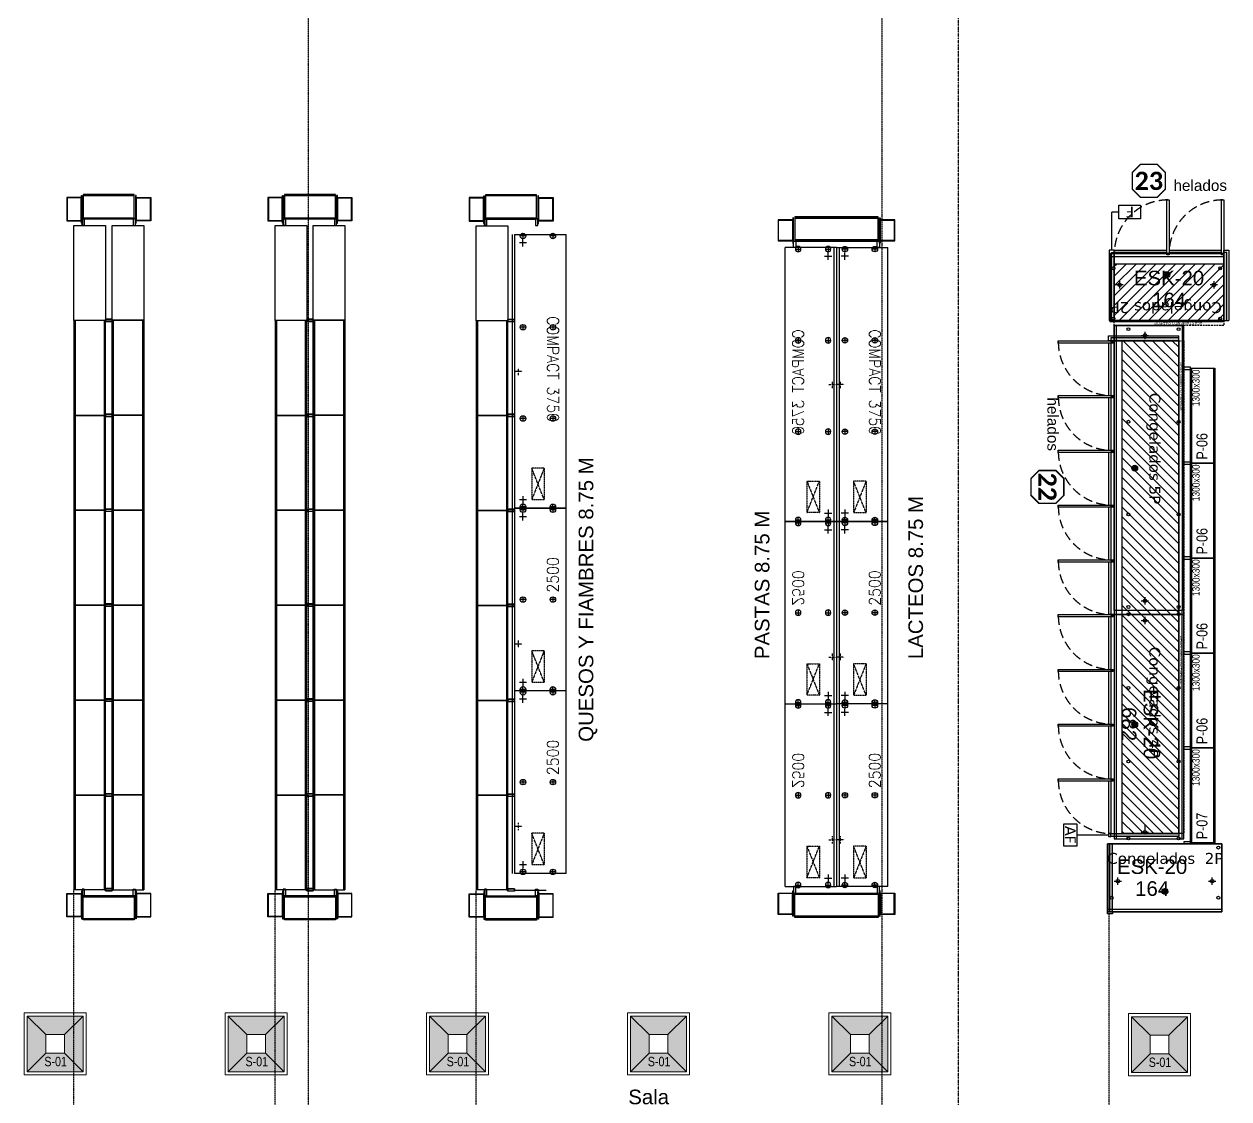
# Model space of a CAD drawing. Header units: millimetres. Extents: x 2698011 to 2856548, y 1019778 to 1210064.
# Drawn here: x 2782370 to 2798876, y 1140360 to 1155081 of the extents above; entities that cross this region are included whole.
import ezdxf
from ezdxf.enums import TextEntityAlignment as Align

# ---------------------------------------------------------------- set-up
doc = ezdxf.new("R2010")
doc.units = ezdxf.units.MM
for name, pattern in [('091008-SSeis-Layout$0$HIDDEN', [0.375, 0.25, -0.125]), ('CONTINUA', [0]), ('DASHDOT2', [0.5, 0.25, -0.125, 0, -0.125]), ('DASHED', [19.05, 12.7, -6.35]), ('HIDDEN', [0.375, 0.25, -0.125]), ('TRATTEGGIATA', [0.75, 0.5, -0.25]), ('TRATTEGGIATA2', [0.375, 0.25, -0.125])]:
    doc.linetypes.add(name, pattern=pattern)
doc.layers.get('Defpoints').update_dxf_attribs({"color": 9})
for name, color, linetype in [('.corte', 9, 'Continuous'), ('0-GONDOLAS', 9, 'Continuous'), ('Bloques borde', 9, 'Continuous'), ('DESAGUES', 9, 'CONTINUA'), ('EXTERIOR', 9, 'Continuous'), ('gondolas', 9, 'Continuous'), ('M2 Sala de Ventas', 9, 'Continuous'), ('PROYECCIONES', 9, 'DASHED'), ('Textos', 9, 'Continuous'), ('wbc_balcao', 9, 'Continuous'), ('wbc_balcao_hachura', 9, 'Continuous'), ('wbc_cabeceira_balcao', 9, 'Continuous'), ('wbc_inf', 9, 'Continuous'), ('wbc_inf_balcao', 9, 'Continuous'), ('wbc_info_corte_gabinete', 9, 'Continuous'), ('Y- TEXTOS', 9, 'Continuous'), ('y-ALIMENTACIÓN', 9, 'Continuous'), ('yuditec equipamiento_1', 9, 'CONTINUA'), ('ZZZZZZZZCOSTAN-CAM-NOMENCLATURAS', 9, 'Continuous'), ('ZZZZZZZZDESAGUE MAQUINA', 9, 'Continuous'), ('ZZZZZZZZDESAGUE PISO', 9, 'TRATTEGGIATA'), ('ZZZZZZZZGABINETE', 9, 'Continuous'), ('ZZZZZZZZPATAS', 9, 'Continuous'), ('ZZZZZZZZQUADRO_ELETTRICO', 9, 'Continuous'), ('ZZZZZZZZTESTI20', 9, 'Continuous')]:
    doc.layers.add(name, color=color, linetype=linetype)
doc.layers.add('_ 05 (0.10)', color=9, linetype='Continuous', lineweight=0)
doc.layers.add('_ textos', color=9, linetype='Continuous', lineweight=5)
doc.styles.add('arial', font='arial.ttf')
doc.styles.add('ARIAL NARROW', font='ARIALN.TTF')
doc.styles.add('Eletrofrio_25', font='calibri.ttf', dxfattribs={"height": 15})
doc.styles.add('Eletrofrio_4', font='arial.ttf', dxfattribs={"height": 4})
doc.styles.add('inf_prat', font='calibrib.ttf', dxfattribs={"height": 28})
doc.styles.get("Standard").update_dxf_attribs({"font": 'arial.ttf'})
doc.styles.add('TESTI15', font='romans.shx', dxfattribs={"width": 0.9, "height": 1.5})

# ---------------------------------------------------------------- blocks, each defined once
blk = doc.blocks.new('exhibidor 4 frentes 850')
h = blk.add_hatch(color=256)
h.paths.add_polyline_path([(0.958, 0.807), (0.702, 0.553), (0.702, 0.298), (0.958, 0.043)])
h.paths.add_polyline_path([(0.958, 0.807), (0.192, 0.807), (0.447, 0.553), (0.702, 0.553)])
h.paths.add_polyline_path([(0.192, 0.807), (0.192, 0.043), (0.447, 0.298), (0.447, 0.553)])
h.paths.add_polyline_path([(0.702, 0.298), (0.447, 0.298), (0.192, 0.043), (0.958, 0.043)])
at = {"layer": '_ 05 (0.10)'}
for p, q in [((0.447, 0.553), (0.192, 0.807)), ((0.702, 0.553), (0.958, 0.807)), ((0.447, 0.298), (0.192, 0.043)), ((0.702, 0.298), (0.958, 0.043))]:
    blk.add_line(p, q, dxfattribs=at)
for points in [[(0.15, 0), (1, 0), (1, 0.85), (0.15, 0.85)], [(0.192, 0.043), (0.958, 0.043), (0.958, 0.807), (0.192, 0.807)], [(0.447, 0.298), (0.702, 0.298), (0.702, 0.553), (0.447, 0.553)]]:
    blk.add_lwpolyline(points, close=True, dxfattribs=at)
at = {"layer": '_ textos', "style": 'ARIAL NARROW'}
blk.add_attdef('S-01', text='', height=0.128, dxfattribs=at).set_placement((0.582, 0.184), align=Align.MIDDLE_CENTER)
blk = doc.blocks.new('wbc_inf_expositor')
at = {"layer": 'wbc_inf', "color": 7, "transparency": 33554687, "const_width": 2}
blk.add_lwpolyline([(-11.5, -42.5), (11.5, -42.5), (22.5, -31.5), (22.5, -8.5), (11.5, 2.5), (-11.5, 2.5), (-22.5, -8.5), (-22.5, -31.5), (-11.5, -42.5)], dxfattribs=at)
at = {"layer": 'wbc_inf', "transparency": 33554687, "style": 'inf_prat'}
blk.add_attdef('NPRAT', text='', height=25, dxfattribs=at).set_placement((0, -20), align=Align.MIDDLE_CENTER)
blk = doc.blocks.new('K20_096x375')
at = {"layer": 'wbc_balcao_hachura', "transparency": 33554687}
h = blk.add_hatch(dxfattribs=at)
h.set_pattern_fill('ANSI31', color=256, scale=3, style=0, pattern_type=2)
h.paths.add_polyline_path([(0, 18.5), (0, 96), (375, 96), (375, 18.5)])
at = {"layer": 'Defpoints', "linetype": 'HIDDEN', "ltscale": 10, "transparency": 33554687}
for p, q in [((0, 96), (0, 103)), ((0, 103), (375, 103)), ((375, 103), (375, 96))]:
    blk.add_line(p, q, dxfattribs=at)
at = {"layer": 'wbc_balcao', "transparency": 33554687}
for p, q in [((3, 3), (75, 3)), ((78, 3), (150, 3)), ((153, 3), (225, 3)), ((228, 3), (300, 3)), ((303, 3), (375, 3))]:
    blk.add_line(p, q, dxfattribs=at)
for points in [[(303, 0), (375, 0), (375, 96), (0, 96), (0, 0)], [(3, 0), (3, 0), (75, 0)], [(78, 0), (150, 0)], [(153, 0), (225, 0)], [(228, 0), (300, 0)]]:
    blk.add_lwpolyline(points, dxfattribs=at)
for points in [[(0, 6), (3, 6), (3, -69), (0, -69)], [(75, 6), (78, 6), (78, -69), (75, -69)], [(150, 6), (153, 6), (153, -69), (150, -69)], [(225, 6), (228, 6), (228, -69), (225, -69)], [(300, 6), (303, 6), (303, -69), (300, -69)]]:
    blk.add_lwpolyline(points, close=True, dxfattribs=at)
for centre in [(1.5, 4.5), (76.5, 4.5), (151.5, 4.5), (226.5, 4.5), (301.5, 4.5)]:
    blk.add_circle(centre, 1, dxfattribs=at)
at = {"layer": 'wbc_balcao', "linetype": 'HIDDEN', "ltscale": 50, "transparency": 33554687}
for centre in [(1.5, 4.5), (76.5, 4.5), (151.5, 4.5), (226.5, 4.5), (301.5, 4.5)]:
    blk.add_arc(centre, 73.5, 270, 0, dxfattribs=at)
at = {"layer": 'wbc_balcao_hachura', "transparency": 33554687}
blk.add_lwpolyline([(0, 18.5), (0, 96), (375, 96), (375, 18.5)], close=True, dxfattribs=at)
at = {"layer": 'Defpoints', "transparency": 33554687, "insert": (62.5, 101.6), "char_height": 4, "width": 126.339, "attachment_point": 2, "style": 'Eletrofrio_4'}
blk.add_mtext('AFASTAMENTO PAREDE^J^J', dxfattribs=at)
blk = doc.blocks.new('K20_096x300')
at = {"layer": 'wbc_balcao_hachura', "transparency": 33554687}
h = blk.add_hatch(dxfattribs=at)
h.set_pattern_fill('ANSI31', color=256, scale=3, style=0, pattern_type=2)
h.paths.add_polyline_path([(0, 18.5), (0, 96), (300, 96), (300, 18.5)])
at = {"layer": 'Defpoints', "linetype": 'HIDDEN', "ltscale": 10, "transparency": 33554687}
for p, q in [((0, 96), (0, 103)), ((0, 103), (300, 103)), ((300, 103), (300, 96))]:
    blk.add_line(p, q, dxfattribs=at)
at = {"layer": 'wbc_balcao', "transparency": 33554687}
for p, q in [((3, 3), (75, 3)), ((78, 3), (150, 3)), ((153, 3), (225, 3)), ((228, 3), (300, 3))]:
    blk.add_line(p, q, dxfattribs=at)
for points in [[(228, 0), (300, 0), (300, 96), (0, 96), (0, 0)], [(3, 0), (3, 0), (75, 0)], [(78, 0), (150, 0)], [(153, 0), (225, 0)]]:
    blk.add_lwpolyline(points, dxfattribs=at)
for points in [[(0, 6), (3, 6), (3, -69), (0, -69)], [(75, 6), (78, 6), (78, -69), (75, -69)], [(150, 6), (153, 6), (153, -69), (150, -69)], [(225, 6), (228, 6), (228, -69), (225, -69)]]:
    blk.add_lwpolyline(points, close=True, dxfattribs=at)
for centre in [(1.5, 4.5), (76.5, 4.5), (151.5, 4.5), (226.5, 4.5)]:
    blk.add_circle(centre, 1, dxfattribs=at)
at = {"layer": 'wbc_balcao', "linetype": 'HIDDEN', "ltscale": 50, "transparency": 33554687}
for centre in [(1.5, 4.5), (76.5, 4.5), (151.5, 4.5), (226.5, 4.5)]:
    blk.add_arc(centre, 73.5, 270, 0, dxfattribs=at)
at = {"layer": 'wbc_balcao_hachura', "transparency": 33554687}
blk.add_lwpolyline([(0, 18.5), (0, 96), (300, 96), (300, 18.5)], close=True, dxfattribs=at)
at = {"layer": 'Defpoints', "transparency": 33554687, "insert": (62.5, 101.6), "char_height": 4, "width": 126.339, "attachment_point": 2, "style": 'Eletrofrio_4'}
blk.add_mtext('AFASTAMENTO PAREDE^J^J', dxfattribs=at)
blk = doc.blocks.new('K20_096x150')
at = {"layer": 'wbc_balcao_hachura', "transparency": 33554687}
h = blk.add_hatch(dxfattribs=at)
h.set_pattern_fill('ANSI31', color=256, scale=3, style=0, pattern_type=2)
h.paths.add_polyline_path([(0, 18.5), (0, 96), (150, 96), (150, 18.5)])
at = {"layer": 'Defpoints', "linetype": 'HIDDEN', "ltscale": 10, "transparency": 33554687}
for p, q in [((0, 96), (0, 103)), ((0, 103), (150, 103)), ((150, 103), (150, 96))]:
    blk.add_line(p, q, dxfattribs=at)
at = {"layer": 'wbc_balcao', "transparency": 33554687}
for p, q in [((3, 3), (75, 3)), ((78, 3), (150, 3))]:
    blk.add_line(p, q, dxfattribs=at)
for points in [[(0, 0), (0, 0), (0, 96), (150, 96), (150, 0), (78, 0)], [(75, 0), (3, 0)]]:
    blk.add_lwpolyline(points, dxfattribs=at)
for points in [[(0, 6), (3, 6), (3, -69), (0, -69)], [(75, 6), (78, 6), (78, -69), (75, -69)]]:
    blk.add_lwpolyline(points, close=True, dxfattribs=at)
for centre in [(1.5, 4.5), (76.5, 4.5)]:
    blk.add_circle(centre, 1, dxfattribs=at)
at = {"layer": 'wbc_balcao', "linetype": 'HIDDEN', "ltscale": 50, "transparency": 33554687}
for centre in [(1.5, 4.5), (76.5, 4.5)]:
    blk.add_arc(centre, 73.5, 270, 0, dxfattribs=at)
at = {"layer": 'wbc_balcao_hachura', "transparency": 33554687}
blk.add_lwpolyline([(0, 18.5), (0, 96), (150, 96), (150, 18.5)], close=True, dxfattribs=at)
at = {"layer": 'Defpoints', "transparency": 33554687, "insert": (62.5, 101.6), "char_height": 4, "width": 126.339, "attachment_point": 2, "style": 'Eletrofrio_4'}
blk.add_mtext('AFASTAMENTO PAREDE^J^J', dxfattribs=at)
blk = doc.blocks.new('C_096x007FE')
at = {"layer": 'wbc_balcao_hachura'}
blk.add_hatch(color=8, dxfattribs=at).paths.add_polyline_path([(7, 3), (7, 96), (3, 96), (3, 3)])
at = {"layer": 'wbc_balcao_hachura', "color": 7}
blk.add_lwpolyline([(7, 3), (7, 96), (3, 96), (3, 3)], close=True, dxfattribs=at)
at = {"layer": 'wbc_cabeceira_balcao'}
for p, q in [((4, 96), (0, 96)), ((0, 0), (0, 96)), ((4, 0), (0, 0)), ((7, 0), (4, 0)), ((7, 3), (7, 0))]:
    blk.add_line(p, q, dxfattribs=at)
blk.add_lwpolyline([(7, 3), (7, 96), (3, 96), (3, 3)], close=True, dxfattribs=at)
blk = doc.blocks.new('C_096x007FD')
at = {"layer": 'wbc_balcao_hachura', "transparency": 33554687}
blk.add_hatch(color=256, dxfattribs=at).paths.add_polyline_path([(0, 3), (0, 96), (4, 96), (4, 3)])
blk.add_lwpolyline([(0, 3), (0, 96), (4, 96), (4, 3)], close=True, dxfattribs=at)
at = {"layer": 'wbc_cabeceira_balcao', "transparency": 33554687}
for p, q in [((3, 96), (7, 96)), ((7, 0), (7, 96)), ((0, 3), (0, 0)), ((0, 0), (3, 0)), ((3, 0), (7, 0)), ((3.5, 0), (3.5, -52.4)), ((-6, -52.4), (3.5, -52.4))]:
    blk.add_line(p, q, dxfattribs=at)
for points in [[(0, 3), (0, 96), (4, 96), (4, 3)], [(-36.1, -43), (-6, -43), (-6, -61.9), (-36.1, -61.9)]]:
    blk.add_lwpolyline(points, close=True, dxfattribs=at)
at = {"layer": 'wbc_cabeceira_balcao', "transparency": 33554687, "insert": (-21.3, -52.5), "char_height": 15, "width": 28.328, "attachment_point": 5, "style": 'Eletrofrio_25'}
blk.add_mtext('F', dxfattribs=at)
blk = doc.blocks.new('C_096x004AF')
at = {"layer": 'wbc_balcao_hachura', "transparency": 33554687}
blk.add_hatch(color=256, dxfattribs=at).paths.add_polyline_path([(0, 3), (0, 96), (4, 96), (4, 3)])
blk.add_lwpolyline([(0, 3), (0, 96), (4, 96), (4, 3)], close=True, dxfattribs=at)
at = {"layer": 'wbc_cabeceira_balcao', "transparency": 33554687}
for p, q in [((0, 3), (0, 0)), ((0, 0), (4, 0)), ((2, 0), (2, -43)), ((4, 0), (4, 3))]:
    blk.add_line(p, q, dxfattribs=at)
for points in [[(0, 3), (0, 96), (4, 96), (4, 3)], [(17, -43), (-13, -43), (-13, -61.9), (17, -61.9)]]:
    blk.add_lwpolyline(points, close=True, dxfattribs=at)
at = {"layer": 'wbc_cabeceira_balcao', "transparency": 33554687, "insert": (1.7, -52.5), "char_height": 15, "width": 28.328, "attachment_point": 5, "style": 'Eletrofrio_25'}
blk.add_mtext('AF', dxfattribs=at)
blk = doc.blocks.new('MM1300x300-90')
at = {"layer": 'Bloques borde'}
for p, q in [((1315, 423), (15, 423)), ((15, 423), (15, 105)), ((1315, 405), (15, 405)), ((1315, 105), (1315, 423)), ((15, 105), (1315, 105))]:
    blk.add_line(p, q, dxfattribs=at)
for points in [[(0, 0), (0, 90), (30, 90), (30, 0)], [(15, 105), (15, 90), (1315, 90), (1315, 105)], [(1300, 0), (1300, 90), (1330, 90), (1330, 0)]]:
    blk.add_lwpolyline(points, close=True, dxfattribs=at)
blk = doc.blocks.new('ZZLI_TL1_C_250')
at = {"layer": 'ZZZZZZZZDESAGUE MAQUINA'}
for p, q in [((165, -590), (65, -590)), ((115, -540), (115, -640)), ((2335, -590), (2435, -590)), ((2385, -540), (2385, -640))]:
    blk.add_line(p, q, dxfattribs=at)
at = {"layer": 'ZZZZZZZZDESAGUE PISO'}
for p, q in [((1910, -650), (1810, -650)), ((1860, -600), (1860, -700))]:
    blk.add_line(p, q, dxfattribs=at)
at = {"layer": 'ZZZZZZZZGABINETE'}
for p, q in [((2500, 0), (0, 0)), ((0, 0), (0, -705)), ((2500, 0), (2500, -705)), ((0, -705), (2500, -705))]:
    blk.add_line(p, q, dxfattribs=at)
at = {"layer": 'ZZZZZZZZGABINETE', "linetype": 'ByBlock'}
blk.add_line((0, -740), (2500, -740), dxfattribs=at)
at = {"layer": 'ZZZZZZZZPATAS'}
for p, q in [((20, -142), (20, -218)), ((1250, -142), (1250, -218)), ((2480, -142), (2480, -218)), ((-18, -180), (58, -180)), ((1212, -180), (1288, -180)), ((2518, -180), (2442, -180)), ((-18, -590), (58, -590)), ((20, -552), (20, -628)), ((1212, -590), (1288, -590)), ((1250, -552), (1250, -628)), ((2518, -590), (2442, -590)), ((2480, -552), (2480, -628))]:
    blk.add_line(p, q, dxfattribs=at)
for centre in [(20, -180), (1250, -180), (2480, -180), (20, -590), (1250, -590), (2480, -590)]:
    blk.add_circle(centre, 37.6, dxfattribs=at)
at = {"layer": 'ZZZZZZZZQUADRO_ELETTRICO', "linetype": 'TRATTEGGIATA2'}
for p, q in [((1950, -300), (2380, -300)), ((1950, -300), (2380, -470)), ((2380, -300), (1950, -470)), ((1950, -300), (1950, -470)), ((2380, -470), (2380, -300)), ((1950, -470), (2380, -470))]:
    blk.add_line(p, q, dxfattribs=at)
at = {"layer": 'ZZZZZZZZTESTI20', "style": 'TESTI15', "width": 0.9}
blk.add_text('2500', height=157.1, rotation=180, dxfattribs=at).set_placement((912, -181), align=Align.MIDDLE)
blk = doc.blocks.new('ZZLI_TL1_C_375')
at = {"layer": 'ZZZZZZZZDESAGUE MAQUINA'}
for p, q in [((165, -590), (65, -590)), ((115, -540), (115, -640)), ((3585, -590), (3685, -590)), ((3635, -540), (3635, -640))]:
    blk.add_line(p, q, dxfattribs=at)
at = {"layer": 'ZZZZZZZZDESAGUE PISO'}
for p, q in [((1925, -650), (1825, -650)), ((1875, -600), (1875, -700))]:
    blk.add_line(p, q, dxfattribs=at)
at = {"layer": 'ZZZZZZZZGABINETE'}
for p, q in [((3750, 0), (0, 0)), ((0, -705), (0, 0)), ((3750, -705), (3750, 0)), ((0, -705), (3750, -705))]:
    blk.add_line(p, q, dxfattribs=at)
at = {"layer": 'ZZZZZZZZGABINETE', "linetype": 'ByBlock'}
blk.add_line((0, -740), (3750, -740), dxfattribs=at)
at = {"layer": 'ZZZZZZZZPATAS'}
for p, q in [((20, -142), (20, -218)), ((1270, -142), (1270, -218)), ((2520, -142), (2520, -218)), ((3730, -142), (3730, -218)), ((-18, -180), (58, -180)), ((1232, -180), (1308, -180)), ((2482, -180), (2558, -180)), ((3768, -180), (3692, -180)), ((-18, -590), (58, -590)), ((20, -552), (20, -628)), ((1232, -590), (1308, -590)), ((1270, -552), (1270, -628)), ((2482, -590), (2558, -590)), ((2520, -552), (2520, -628)), ((3768, -590), (3692, -590)), ((3730, -552), (3730, -628))]:
    blk.add_line(p, q, dxfattribs=at)
for centre in [(20, -180), (1270, -180), (2520, -180), (3730, -180), (20, -590), (1270, -590), (2520, -590), (3730, -590)]:
    blk.add_circle(centre, 37.6, dxfattribs=at)
at = {"layer": 'ZZZZZZZZQUADRO_ELETTRICO', "linetype": 'TRATTEGGIATA2'}
for p, q in [((3200, -300), (3630, -300)), ((3200, -300), (3630, -470)), ((3630, -300), (3200, -470)), ((3200, -300), (3200, -470)), ((3630, -470), (3630, -300)), ((3200, -470), (3630, -470))]:
    blk.add_line(p, q, dxfattribs=at)
at = {"layer": 'ZZZZZZZZTESTI20', "style": 'TESTI15', "width": 0.9}
blk.add_text('COMPACT 3750', height=157.1, dxfattribs=at).set_placement((1843, -179), align=Align.MIDDLE)
blk = doc.blocks.new('A$C1E025E16')
for p, q in [((1.051, 0.407), (1.041, 0.407)), ((1.041, 0.407), (1.041, 0.028)), ((1.051, 0.028), (1.051, 0.407)), ((1.051, 0.382), (1.251, 0.382)), ((1.051, 0.062), (1.051, 0.382)), ((1.056, 0.377), (1.246, 0.377)), ((1.056, 0.067), (1.056, 0.377)), ((1.246, 0.067), (1.246, 0.377)), ((1.251, 0.382), (1.251, 0.062)), ((1.041, 0.028), (1.051, 0.028)), ((1.251, 0.062), (1.051, 0.062)), ((1.246, 0.067), (1.056, 0.067))]:
    blk.add_line(p, q)
for points in [[(0.3, 0.382), (0.1, 0.382), (0.1, 0.062), (0.3, 0.062)], [(0.295, 0.377), (0.105, 0.377), (0.105, 0.067), (0.295, 0.067)], [(0.3, 0.407), (0.31, 0.407), (0.31, 0.028), (0.3, 0.028)], [(0.325, 0.087), (1.025, 0.087), (1.025, 0.423), (0.325, 0.423)], [(1.025, 0.405), (0.325, 0.405), (0.325, 0.105), (1.025, 0.105)], [(0.325, 0.105), (1.025, 0.105), (1.025, 0.405), (0.325, 0.405)], [(0.31, 0), (0.34, 0), (0.34, 0.09), (0.31, 0.09)], [(0.31, 0.09), (0.34, 0.09), (0.34, 0), (0.31, 0)], [(1.04, 0.09), (1.01, 0.09), (1.01, 0), (1.04, 0)]]:
    blk.add_lwpolyline(points, close=True)
blk = doc.blocks.new('A$C4B7B42DA')
for p, q in [((-0.459, -0.426, 0), (-0.459, -1.726, 0)), ((-0.041, -0.426, 0), (-0.459, -0.426, 0)), ((-0.441, -0.426, 0), (-0.441, -1.726, 0)), ((-0.041, -1.726, 0), (-0.041, -0.426, 0)), ((0.079, -1.723, 0), (0.079, -0.423, 0)), ((0.079, -0.423, 0), (0.497, -0.423, 0)), ((0.479, -0.423, 0), (0.479, -1.723, 0)), ((0.497, -0.423, 0), (0.497, -1.723, 0)), ((-0.459, -1.726, 0), (-0.459, -3.026, 0)), ((-0.041, -1.726, 0), (-0.459, -1.726, 0)), ((-0.459, -1.726, 0), (-0.041, -1.726, 0)), ((-0.441, -1.726, 0), (-0.441, -3.026, 0)), ((-0.041, -3.026, 0), (-0.041, -1.726, 0)), ((0.064, -1.708, 0), (-0.026, -1.708, 0)), ((-0.026, -1.708, 0), (-0.026, -1.738, 0)), ((0.064, -1.709, 0), (-0.026, -1.709, 0)), ((-0.026, -1.709, 0), (-0.026, -1.739, 0)), ((0.064, -1.709, 0), (-0.026, -1.709, 0)), ((-0.026, -1.709, 0), (-0.026, -1.739, 0)), ((-0.026, -1.738, 0), (0.064, -1.738, 0)), ((-0.026, -1.739, 0), (0.064, -1.739, 0)), ((-0.026, -1.739, 0), (0.064, -1.739, 0)), ((0.064, -1.738, 0), (0.064, -1.708, 0)), ((0.064, -1.739, 0), (0.064, -1.709, 0)), ((0.064, -1.739, 0), (0.064, -1.709, 0)), ((0.497, -1.723, 0), (0.079, -1.723, 0)), ((0.079, -3.024, 0), (0.079, -1.724, 0)), ((0.079, -1.724, 0), (0.497, -1.724, 0)), ((0.079, -3.024, 0), (0.079, -1.724, 0)), ((0.079, -1.724, 0), (0.497, -1.724, 0)), ((0.479, -1.724, 0), (0.479, -3.024, 0)), ((0.479, -1.724, 0), (0.479, -3.024, 0)), ((0.497, -1.724, 0), (0.497, -3.024, 0)), ((0.497, -1.724, 0), (0.497, -3.024, 0)), ((-0.459, -3.026, 0), (-0.041, -3.026, 0)), ((-0.459, -3.026, 0), (-0.459, -4.326, 0)), ((-0.041, -3.026, 0), (-0.459, -3.026, 0)), ((-0.441, -3.026, 0), (-0.441, -4.326, 0)), ((-0.041, -4.326, 0), (-0.041, -3.026, 0)), ((0.064, -3.009, 0), (-0.026, -3.009, 0)), ((-0.026, -3.009, 0), (-0.026, -3.039, 0)), ((0.064, -3.009, 0), (-0.026, -3.009, 0)), ((-0.026, -3.009, 0), (-0.026, -3.039, 0)), ((0.064, -3.009, 0), (-0.026, -3.009, 0)), ((-0.026, -3.009, 0), (-0.026, -3.039, 0)), ((-0.026, -3.039, 0), (0.064, -3.039, 0)), ((-0.026, -3.039, 0), (0.064, -3.039, 0)), ((-0.026, -3.039, 0), (0.064, -3.039, 0)), ((0.064, -3.039, 0), (0.064, -3.009, 0)), ((0.064, -3.039, 0), (0.064, -3.009, 0)), ((0.064, -3.039, 0), (0.064, -3.009, 0)), ((0.497, -3.024, 0), (0.079, -3.024, 0)), ((0.079, -4.324, 0), (0.079, -3.024, 0)), ((0.079, -3.024, 0), (0.497, -3.024, 0)), ((0.497, -3.024, 0), (0.079, -3.024, 0)), ((0.479, -3.024, 0), (0.479, -4.324, 0)), ((0.497, -3.024, 0), (0.497, -4.324, 0)), ((-0.459, -4.326, 0), (-0.041, -4.326, 0)), ((-0.459, -4.326, 0), (-0.459, -5.626, 0)), ((-0.041, -4.326, 0), (-0.459, -4.326, 0)), ((-0.441, -4.326, 0), (-0.441, -5.626, 0)), ((-0.041, -5.626, 0), (-0.041, -4.326, 0)), ((0.064, -4.309, 0), (-0.026, -4.309, 0)), ((-0.026, -4.309, 0), (-0.026, -4.339, 0)), ((0.064, -4.31, 0), (-0.026, -4.31, 0)), ((-0.026, -4.31, 0), (-0.026, -4.34, 0)), ((-0.026, -4.339, 0), (0.064, -4.339, 0)), ((-0.026, -4.34, 0), (0.064, -4.34, 0)), ((0.064, -4.339, 0), (0.064, -4.309, 0)), ((0.064, -4.34, 0), (0.064, -4.31, 0)), ((0.497, -4.324, 0), (0.079, -4.324, 0)), ((0.079, -5.625, 0), (0.079, -4.325, 0)), ((0.079, -4.325, 0), (0.497, -4.325, 0)), ((0.479, -4.325, 0), (0.479, -5.625, 0)), ((0.497, -4.325, 0), (0.497, -5.625, 0)), ((0.064, -5.61, 0), (-0.026, -5.61, 0)), ((-0.026, -5.61, 0), (-0.026, -5.64, 0)), ((0.064, -5.61, 0), (-0.026, -5.61, 0)), ((-0.026, -5.61, 0), (-0.026, -5.64, 0)), ((0.064, -5.64, 0), (0.064, -5.61, 0)), ((0.064, -5.64, 0), (0.064, -5.61, 0)), ((-0.459, -5.626, 0), (-0.041, -5.626, 0)), ((-0.459, -5.626, 0), (-0.459, -6.926, 0)), ((-0.041, -5.626, 0), (-0.459, -5.626, 0)), ((-0.441, -5.626, 0), (-0.441, -6.926, 0)), ((-0.041, -6.926, 0), (-0.041, -5.626, 0)), ((-0.026, -5.64, 0), (0.064, -5.64, 0)), ((-0.026, -5.64, 0), (0.064, -5.64, 0)), ((0.079, -6.925, 0), (0.079, -5.625, 0)), ((0.079, -5.625, 0), (0.497, -5.625, 0)), ((0.497, -5.625, 0), (0.079, -5.625, 0)), ((0.479, -5.625, 0), (0.479, -6.925, 0)), ((0.497, -5.625, 0), (0.497, -6.925, 0)), ((-0.459, -6.926, 0), (-0.041, -6.926, 0)), ((-0.459, -6.926, 0), (-0.459, -8.226, 0)), ((-0.041, -6.926, 0), (-0.459, -6.926, 0)), ((-0.441, -6.926, 0), (-0.441, -8.226, 0)), ((-0.041, -8.226, 0), (-0.041, -6.926, 0)), ((0.064, -6.91, 0), (-0.026, -6.91, 0)), ((-0.026, -6.91, 0), (-0.026, -6.94, 0)), ((0.064, -6.91, 0), (-0.026, -6.91, 0)), ((-0.026, -6.91, 0), (-0.026, -6.94, 0)), ((0.064, -6.94, 0), (0.064, -6.91, 0)), ((0.064, -6.94, 0), (0.064, -6.91, 0)), ((0.079, -8.225, 0), (0.079, -6.925, 0)), ((0.079, -6.925, 0), (0.497, -6.925, 0)), ((0.497, -6.925, 0), (0.079, -6.925, 0)), ((0.479, -6.925, 0), (0.479, -8.225, 0)), ((0.497, -6.925, 0), (0.497, -8.225, 0)), ((-0.026, -6.94, 0), (0.064, -6.94, 0)), ((-0.026, -6.94, 0), (0.064, -6.94, 0)), ((-0.041, -8.222, 0), (-0.459, -8.222, 0)), ((0.079, -8.224, 0), (0.497, -8.224, 0))]:
    blk.add_line(p, q)
at = {"elevation": 0}
for points in [[(-0.041, -1.726), (-0.026, -1.726), (-0.026, -0.426), (-0.041, -0.426)], [(-0.026, -0.438), (0.064, -0.438), (0.064, -0.408), (-0.026, -0.408)], [(0.064, -0.441), (-0.026, -0.441), (-0.026, -0.411), (0.064, -0.411)], [(0.079, -1.723), (0.064, -1.723), (0.064, -0.423), (0.079, -0.423)], [(-0.041, -3.026), (-0.026, -3.026), (-0.026, -1.726), (-0.041, -1.726)], [(0.064, -1.741), (-0.026, -1.741), (-0.026, -1.711), (0.064, -1.711)], [(0.064, -1.741), (-0.026, -1.741), (-0.026, -1.711), (0.064, -1.711)], [(0.079, -3.024), (0.064, -3.024), (0.064, -1.724), (0.079, -1.724)], [(0.079, -3.024), (0.064, -3.024), (0.064, -1.724), (0.079, -1.724)], [(-0.041, -4.326), (-0.026, -4.326), (-0.026, -3.026), (-0.041, -3.026)], [(0.064, -3.041), (-0.026, -3.041), (-0.026, -3.011), (0.064, -3.011)], [(0.064, -3.041), (-0.026, -3.041), (-0.026, -3.011), (0.064, -3.011)], [(0.079, -4.324), (0.064, -4.324), (0.064, -3.024), (0.079, -3.024)], [(-0.041, -5.626), (-0.026, -5.626), (-0.026, -4.326), (-0.041, -4.326)], [(0.064, -4.341), (-0.026, -4.341), (-0.026, -4.311), (0.064, -4.311)], [(0.064, -4.341), (-0.026, -4.341), (-0.026, -4.311), (0.064, -4.311)], [(0.079, -5.625), (0.064, -5.625), (0.064, -4.325), (0.079, -4.325)], [(0.064, -5.641), (-0.026, -5.641), (-0.026, -5.611), (0.064, -5.611)], [(0.064, -5.641), (-0.026, -5.641), (-0.026, -5.611), (0.064, -5.611)], [(-0.041, -6.926), (-0.026, -6.926), (-0.026, -5.626), (-0.041, -5.626)], [(0.079, -6.925), (0.064, -6.925), (0.064, -5.625), (0.079, -5.625)], [(-0.041, -8.226), (-0.026, -8.226), (-0.026, -6.926), (-0.041, -6.926)], [(0.064, -6.941), (-0.026, -6.941), (-0.026, -6.911), (0.064, -6.911)], [(0.064, -6.941), (-0.026, -6.941), (-0.026, -6.911), (0.064, -6.911)], [(0.079, -8.225), (0.064, -8.225), (0.064, -6.925), (0.079, -6.925)], [(0.064, -8.207), (-0.026, -8.207), (-0.026, -8.237), (0.064, -8.237)], [(-0.026, -8.209), (0.064, -8.209), (0.064, -8.239), (-0.026, -8.239)]]:
    blk.add_lwpolyline(points, close=True, dxfattribs=at)

msp = doc.modelspace()

# ---------------------------------------------------------------- hatches: boundary and pattern name
at = {"layer": 'DESAGUES'}
for points in [[(2797985.5, 1151648.843, -1), (2798065.5, 1151648.843, -1)], [(2797546.438, 1148999.799, -1), (2797626.438, 1148999.799, -1)], [(2797546.438, 1145485.299, -1), (2797626.438, 1145485.299, -1)], [(2797960.592, 1143202.085, -1), (2798040.592, 1143202.085, -1)]]:
    msp.add_hatch(color=256, dxfattribs=at).paths.add_polyline_path(points)

# ---------------------------------------------------------------- linework, layer by layer
at = {"layer": '.corte', "linetype": 'DASHDOT2', "ltscale": 2}
msp.add_line((2795171.712, 1076752.517), (2795171.712, 1177360.659), dxfattribs=at)
for p, q in [((2797244.562, 1151898.78, -0.389), (2798806.437, 1151898.78, -0.389)), ((2797429.437, 1151508.718, -0.389), (2797329.437, 1151508.718, -0.389)), ((2797379.437, 1151558.718, -0.389), (2797379.437, 1151458.718, -0.389)), ((2798721.437, 1151508.78, -0.389), (2798621.437, 1151508.78, -0.389)), ((2798671.437, 1151558.78, -0.389), (2798671.437, 1151458.78, -0.389)), ((2788564.755, 1151018.687, -0.388), (2788564.755, 1149718.687, -0.388)), ((2788982.926, 1151018.687, -0.388), (2788564.755, 1151018.687, -0.388)), ((2788582.926, 1151018.687, -0.388), (2788582.926, 1149718.687, -0.388)), ((2788982.926, 1149718.687, -0.388), (2788982.926, 1151018.687, -0.388)), ((2797336.438, 1147047.299, -0.389), (2797336.437, 1150952.299, -0.389)), ((2797726.437, 1150867.299, -0.389), (2797726.437, 1150767.299, -0.389)), ((2797676.437, 1150817.299, -0.389), (2797776.437, 1150817.299, -0.389)), ((2788564.755, 1149718.687, -0.388), (2788564.755, 1148418.687, -0.388)), ((2788982.926, 1149718.687, -0.388), (2788564.755, 1149718.687, -0.388)), ((2788564.755, 1149718.687, -0.388), (2788982.926, 1149718.687, -0.388)), ((2788582.926, 1149718.687, -0.388), (2788582.926, 1148418.687, -0.388)), ((2788982.926, 1148418.687, -0.388), (2788982.926, 1149718.687, -0.388)), ((2789087.755, 1149736.584, -0.388), (2788997.755, 1149736.584, -0.388)), ((2788997.755, 1149736.584, -0.388), (2788997.755, 1149706.584, -0.388)), ((2789087.755, 1149735.86, -0.388), (2788997.755, 1149735.86, -0.388)), ((2788997.755, 1149735.86, -0.388), (2788997.755, 1149705.86, -0.388)), ((2789087.755, 1149735.136, -0.388), (2788997.755, 1149735.136, -0.388)), ((2788997.755, 1149735.136, -0.388), (2788997.755, 1149705.136, -0.388)), ((2788997.755, 1149706.584, -0.388), (2789087.755, 1149706.584, -0.388)), ((2788997.755, 1149705.86, -0.388), (2789087.755, 1149705.86, -0.388)), ((2788997.755, 1149705.136, -0.388), (2789087.755, 1149705.136, -0.388)), ((2789087.755, 1149706.584, -0.388), (2789087.755, 1149736.584, -0.388)), ((2789087.755, 1149705.86, -0.388), (2789087.755, 1149735.86, -0.388)), ((2789087.755, 1149705.136, -0.388), (2789087.755, 1149735.136, -0.388)), ((2788564.755, 1148418.687, -0.388), (2788982.926, 1148418.687, -0.388)), ((2788564.755, 1148418.687, -0.388), (2788564.755, 1147118.687, -0.388)), ((2788982.926, 1148418.687, -0.388), (2788564.755, 1148418.687, -0.388)), ((2788582.926, 1148418.687, -0.388), (2788582.926, 1147118.687, -0.388)), ((2788982.926, 1147118.687, -0.388), (2788982.926, 1148418.687, -0.388)), ((2789087.755, 1148435.86, -0.388), (2788997.755, 1148435.86, -0.388)), ((2788997.755, 1148435.86, -0.388), (2788997.755, 1148405.86, -0.388)), ((2789087.755, 1148435.86, -0.388), (2788997.755, 1148435.86, -0.388)), ((2788997.755, 1148435.86, -0.388), (2788997.755, 1148405.86, -0.388)), ((2789087.755, 1148435.136, -0.388), (2788997.755, 1148435.136, -0.388)), ((2788997.755, 1148435.136, -0.388), (2788997.755, 1148405.136, -0.388)), ((2788997.755, 1148405.86, -0.388), (2789087.755, 1148405.86, -0.388)), ((2788997.755, 1148405.86, -0.388), (2789087.755, 1148405.86, -0.388)), ((2788997.755, 1148405.136, -0.388), (2789087.755, 1148405.136, -0.388)), ((2789087.755, 1148405.86, -0.388), (2789087.755, 1148435.86, -0.388)), ((2789087.755, 1148405.86, -0.388), (2789087.755, 1148435.86, -0.388)), ((2789087.755, 1148405.136, -0.388), (2789087.755, 1148435.136, -0.388)), ((2797726.438, 1147232.299, -0.389), (2797726.438, 1147132.299, -0.389)), ((2788564.755, 1147118.687, -0.388), (2788982.926, 1147118.687, -0.388)), ((2788564.755, 1147118.687, -0.388), (2788564.755, 1145818.687, -0.388)), ((2788982.926, 1147118.687, -0.388), (2788564.755, 1147118.687, -0.388)), ((2788582.926, 1147118.687, -0.388), (2788582.926, 1145818.687, -0.388)), ((2788982.926, 1145818.687, -0.388), (2788982.926, 1147118.687, -0.388)), ((2789087.755, 1147135.86, -0.388), (2788997.755, 1147135.86, -0.388)), ((2788997.755, 1147135.86, -0.388), (2788997.755, 1147105.86, -0.388)), ((2789087.755, 1147134.411, -0.388), (2788997.755, 1147134.411, -0.388)), ((2788997.755, 1147134.411, -0.388), (2788997.755, 1147104.411, -0.388)), ((2788997.755, 1147105.86, -0.388), (2789087.755, 1147105.86, -0.388)), ((2788997.755, 1147104.411, -0.388), (2789087.755, 1147104.411, -0.388)), ((2789087.755, 1147105.86, -0.388), (2789087.755, 1147135.86, -0.388)), ((2789087.755, 1147104.411, -0.388), (2789087.755, 1147134.411, -0.388)), ((2797336.438, 1143923.299, -0.389), (2797336.437, 1147047.299, -0.389)), ((2797676.438, 1147182.299, -0.389), (2797776.438, 1147182.299, -0.389)), ((2797676.437, 1146912.299, -0.389), (2797776.437, 1146912.299, -0.389)), ((2797726.437, 1146962.299, -0.389), (2797726.437, 1146862.299, -0.389)), ((2788564.755, 1145818.687, -0.388), (2788982.926, 1145818.687, -0.388)), ((2788564.755, 1145818.687, -0.388), (2788564.755, 1144518.687, -0.388)), ((2788982.926, 1145818.687, -0.388), (2788564.755, 1145818.687, -0.388)), ((2788582.926, 1145818.687, -0.388), (2788582.926, 1144518.687, -0.388)), ((2788982.926, 1144518.687, -0.388), (2788982.926, 1145818.687, -0.388)), ((2789087.755, 1145834.411, -0.388), (2788997.755, 1145834.411, -0.388)), ((2788997.755, 1145834.411, -0.388), (2788997.755, 1145804.411, -0.388)), ((2789087.755, 1145834.411, -0.388), (2788997.755, 1145834.411, -0.388)), ((2788997.755, 1145834.411, -0.388), (2788997.755, 1145804.411, -0.388)), ((2788997.755, 1145804.411, -0.388), (2789087.755, 1145804.411, -0.388)), ((2788997.755, 1145804.411, -0.388), (2789087.755, 1145804.411, -0.388)), ((2789087.755, 1145804.411, -0.388), (2789087.755, 1145834.411, -0.388)), ((2789087.755, 1145804.411, -0.388), (2789087.755, 1145834.411, -0.388)), ((2788564.755, 1144518.687, -0.388), (2788982.926, 1144518.687, -0.388)), ((2788564.755, 1144518.687, -0.388), (2788564.755, 1143218.687, -0.388)), ((2788982.926, 1144518.687, -0.388), (2788564.755, 1144518.687, -0.388)), ((2788582.926, 1144518.687, -0.388), (2788582.926, 1143218.687, -0.388)), ((2788982.926, 1143218.687, -0.388), (2788982.926, 1144518.687, -0.388)), ((2789087.755, 1144534.411, -0.388), (2788997.755, 1144534.411, -0.388)), ((2788997.755, 1144534.411, -0.388), (2788997.755, 1144504.411, -0.388)), ((2789087.755, 1144534.411, -0.388), (2788997.755, 1144534.411, -0.388)), ((2788997.755, 1144534.411, -0.388), (2788997.755, 1144504.411, -0.388)), ((2788997.755, 1144504.411, -0.388), (2789087.755, 1144504.411, -0.388)), ((2788997.755, 1144504.411, -0.388), (2789087.755, 1144504.411, -0.388)), ((2789087.755, 1144504.411, -0.388), (2789087.755, 1144534.411, -0.388)), ((2789087.755, 1144504.411, -0.388), (2789087.755, 1144534.411, -0.388)), ((2797726.438, 1144108.299, -0.389), (2797726.438, 1144008.299, -0.389)), ((2797676.438, 1144012.154, -0.389), (2797776.438, 1144012.154, -0.389)), ((2797304.654, 1143342.147, -0.388), (2797404.654, 1143342.147, -0.388)), ((2797354.654, 1143292.147, -0.388), (2797354.654, 1143392.147, -0.388)), ((2798596.654, 1143342.21, -0.388), (2798696.654, 1143342.21, -0.388)), ((2798646.654, 1143292.21, -0.388), (2798646.654, 1143392.21, -0.388)), ((2788982.926, 1143223.032, -0.388), (2788564.755, 1143223.032, -0.388)), ((2789102.583, 1143220.136, -0.388), (2789520.755, 1143220.136, -0.388)), ((2798781.529, 1142952.147, -0.388), (2797219.654, 1142952.147, -0.388))]:
    msp.add_line(p, q)
at = {"linetype": '091008-SSeis-Layout$0$HIDDEN'}
for p, q in [((2783052.755, 1138505.051, -0.388), (2783052.755, 1143221.584, -0.388)), ((2785808.755, 1138500.706, -0.388), (2785808.755, 1143217.239, -0.388)), ((2788564.755, 1138504.327, -0.388), (2788564.755, 1143220.86, -0.388)), ((2797236.265, 1138616.894, -0.333), (2797236.265, 1142892.962, -0.388))]:
    msp.add_line(p, q, dxfattribs=at)
at = {"elevation": -0.388}
for points in [[(2783052.755, 1152321.584), (2783485.755, 1152321.584), (2783485.755, 1151021.584), (2783052.755, 1151021.584)], [(2783575.755, 1152324.481), (2784008.755, 1152324.481), (2784008.755, 1151024.481), (2783575.755, 1151024.481)], [(2785808.755, 1152321.584), (2786241.755, 1152321.584), (2786241.755, 1151021.584), (2785808.755, 1151021.584)], [(2786331.755, 1152324.481), (2786764.755, 1152324.481), (2786764.755, 1151024.481), (2786331.755, 1151024.481)], [(2788564.755, 1152318.687), (2788997.755, 1152318.687), (2788997.755, 1151018.687), (2788564.755, 1151018.687)], [(2792902.945, 1152400.883), (2792702.798, 1152400.883), (2792702.798, 1152110.885), (2792902.945, 1152110.885)], [(2792897.942, 1152115.883), (2792707.801, 1152115.883), (2792707.801, 1152395.885), (2792897.942, 1152395.885)], [(2792912.628, 1152425.862), (2792902.945, 1152425.862), (2792902.945, 1152077.25), (2792912.628, 1152077.25)], [(2794072.252, 1152424.588), (2792928.184, 1152424.588), (2792928.184, 1152124.141), (2794072.252, 1152124.141)], [(2794072.252, 1152442.759), (2792928.187, 1152442.759), (2792928.187, 1152424.141), (2794072.252, 1152424.141)], [(2794097.249, 1152080.935), (2794087.252, 1152080.935), (2794087.252, 1152425.855), (2794097.249, 1152425.855)], [(2794297.395, 1152400.883), (2794097.249, 1152400.883), (2794097.249, 1152110.885), (2794297.395, 1152110.885)], [(2794292.393, 1152115.883), (2794102.252, 1152115.883), (2794102.252, 1152395.885), (2794292.393, 1152395.885)], [(2792942.627, 1152019.313), (2792912.628, 1152019.313), (2792912.628, 1152109.313), (2792942.627, 1152109.313)], [(2794072.252, 1152124.141), (2792928.184, 1152124.141), (2792928.184, 1152109.313), (2794072.252, 1152109.313)], [(2794087.249, 1152019.313), (2794057.249, 1152019.313), (2794057.249, 1152109.313), (2794087.249, 1152109.313)], [(2788982.926, 1149718.687), (2788997.755, 1149718.687), (2788997.755, 1151018.687), (2788982.926, 1151018.687)], [(2788997.755, 1151006.584), (2789087.755, 1151006.584), (2789087.755, 1151036.584), (2788997.755, 1151036.584)], [(2789087.755, 1151003.687), (2788997.755, 1151003.687), (2788997.755, 1151033.687), (2789087.755, 1151033.687)], [(2788982.926, 1148418.687), (2788997.755, 1148418.687), (2788997.755, 1149718.687), (2788982.926, 1149718.687)], [(2789087.755, 1149703.687), (2788997.755, 1149703.687), (2788997.755, 1149733.687), (2789087.755, 1149733.687)], [(2789087.755, 1149703.687), (2788997.755, 1149703.687), (2788997.755, 1149733.687), (2789087.755, 1149733.687)], [(2788982.926, 1147118.687), (2788997.755, 1147118.687), (2788997.755, 1148418.687), (2788982.926, 1148418.687)], [(2789087.755, 1148403.687), (2788997.755, 1148403.687), (2788997.755, 1148433.687), (2789087.755, 1148433.687)], [(2789087.755, 1148403.687), (2788997.755, 1148403.687), (2788997.755, 1148433.687), (2789087.755, 1148433.687)], [(2788982.926, 1145818.687), (2788997.755, 1145818.687), (2788997.755, 1147118.687), (2788982.926, 1147118.687)], [(2789087.755, 1147103.687), (2788997.755, 1147103.687), (2788997.755, 1147133.687), (2789087.755, 1147133.687)], [(2789087.755, 1147103.687), (2788997.755, 1147103.687), (2788997.755, 1147133.687), (2789087.755, 1147133.687)], [(2788982.926, 1144518.687), (2788997.755, 1144518.687), (2788997.755, 1145818.687), (2788982.926, 1145818.687)], [(2789087.755, 1145803.687), (2788997.755, 1145803.687), (2788997.755, 1145833.687), (2789087.755, 1145833.687)], [(2789087.755, 1145803.687), (2788997.755, 1145803.687), (2788997.755, 1145833.687), (2789087.755, 1145833.687)], [(2788982.926, 1143218.687), (2788997.755, 1143218.687), (2788997.755, 1144518.687), (2788982.926, 1144518.687)], [(2789087.755, 1144503.687), (2788997.755, 1144503.687), (2788997.755, 1144533.687), (2789087.755, 1144533.687)], [(2789087.755, 1144503.687), (2788997.755, 1144503.687), (2788997.755, 1144533.687), (2789087.755, 1144533.687)], [(2789087.755, 1143238.032), (2788997.755, 1143238.032), (2788997.755, 1143208.032), (2789087.755, 1143208.032)], [(2788997.755, 1143235.136), (2789087.755, 1143235.136), (2789087.755, 1143205.136), (2788997.755, 1143205.136)], [(2792942.627, 1143269.313), (2792912.628, 1143269.313), (2792912.628, 1143179.312), (2792942.627, 1143179.312)], [(2794087.249, 1143269.313), (2794057.249, 1143269.313), (2794057.249, 1143179.312), (2794087.249, 1143179.312)], [(2792902.945, 1142887.743), (2792702.798, 1142887.743), (2792702.798, 1143177.741), (2792902.945, 1143177.741)], [(2792897.942, 1143172.742), (2792707.801, 1143172.742), (2792707.801, 1142892.741), (2792897.942, 1142892.741)], [(2792912.628, 1142862.763), (2792902.945, 1142862.763), (2792902.945, 1143211.376), (2792912.628, 1143211.376)], [(2794072.252, 1143164.484), (2792928.184, 1143164.484), (2792928.184, 1143179.312), (2794072.252, 1143179.312)], [(2794072.252, 1142864.038), (2792928.184, 1142864.038), (2792928.184, 1143164.484), (2794072.252, 1143164.484)], [(2794097.249, 1143207.691), (2794087.252, 1143207.691), (2794087.252, 1142862.77), (2794097.249, 1142862.77)], [(2794297.395, 1142887.743), (2794097.249, 1142887.743), (2794097.249, 1143177.741), (2794297.395, 1143177.741)], [(2794292.393, 1143172.742), (2794102.252, 1143172.742), (2794102.252, 1142892.741), (2794292.393, 1142892.741)], [(2794072.252, 1142845.866), (2792928.187, 1142845.866), (2792928.187, 1142864.484), (2794072.252, 1142864.484)]]:
    msp.add_lwpolyline(points, close=True, dxfattribs=at)
for centre, radius in [((2797294.437, 1151735.78, -0.389), 20), ((2798756.437, 1151735.78, -0.389), 20), ((2797379.437, 1151508.718, -0.389), 25), ((2798671.437, 1151508.78, -0.389), 25), ((2797294.437, 1151048.78, -0.389), 20), ((2798756.437, 1151048.78, -0.389), 20), ((2797499.437, 1150902.299, -0.389), 20), ((2797726.437, 1150817.299, -0.389), 25), ((2798186.437, 1150902.299, -0.389), 20), ((2797499.437, 1149633.966, -0.389), 20), ((2798186.437, 1149633.966, -0.389), 20), ((2797499.438, 1148365.632, -0.389), 20), ((2798186.438, 1148365.632, -0.389), 20), ((2797726.438, 1147182.299, -0.389), 25), ((2797499.438, 1147097.299, -0.389), 20), ((2798186.438, 1147097.299, -0.389), 20), ((2797499.437, 1146997.299, -0.389), 20), ((2797726.437, 1146912.299, -0.389), 25), ((2798186.437, 1146997.299, -0.389), 20), ((2797499.437, 1145989.299, -0.389), 20), ((2798186.437, 1145989.299, -0.389), 20), ((2797499.438, 1144981.299, -0.389), 20), ((2798186.438, 1144981.299, -0.389), 20), ((2797499.438, 1143927.154, -0.389), 20), ((2797726.438, 1144012.154, -0.389), 25), ((2798186.438, 1143927.154, -0.389), 20), ((2798731.654, 1143802.147, -0.388), 20), ((2797354.654, 1143342.147, -0.388), 25), ((2798646.654, 1143342.21, -0.388), 25), ((2797269.654, 1143115.147, -0.388), 20), ((2798731.654, 1143115.147, -0.388), 20)]:
    msp.add_circle(centre, radius)
at = {"layer": 'DESAGUES'}
for centre in [(2798025.5, 1151648.843, -0.389), (2797586.438, 1148999.799, -0.389), (2797586.438, 1145485.299, -0.389), (2798000.592, 1143202.085, -0.388)]:
    msp.add_circle(centre, 40, dxfattribs=at)
at = {"layer": 'EXTERIOR'}
for points, elevation in [([(2797244.438, 1151005.387), (2798806.438, 1151005.387), (2798806.438, 1151935.387), (2797244.438, 1151935.387), (2797244.438, 1151005.387)], -0.389), ([(2797306.438, 1147047.299), (2797306.437, 1150952.299), (2798236.437, 1150952.299), (2798236.438, 1147047.299), (2797306.438, 1147047.299)], -0.389), ([(2798236.438, 1143923.299), (2798236.437, 1147047.299), (2797306.437, 1147047.299), (2797306.438, 1143923.299), (2798236.438, 1143923.299)], -0.389), ([(2798781.654, 1143852.147), (2797219.654, 1143852.147), (2797219.654, 1142922.147), (2798781.654, 1142922.147), (2798781.654, 1143852.147)], -0.388)]:
    msp.add_lwpolyline(points, dxfattribs=dict(at, elevation=elevation))
at = {"layer": 'gondolas', "elevation": -0.389}
for points in [[(2798258.658, 1150952.296), (2797306.438, 1150952.296), (2797306.438, 1143923.296), (2798258.658, 1143923.296)], [(2798781.654, 1142922.144), (2797219.654, 1142922.144), (2797219.654, 1143852.144), (2798781.654, 1143852.144)]]:
    msp.add_lwpolyline(points, close=True, dxfattribs=at)
at = {"layer": 'PROYECCIONES', "linetype": 'HIDDEN'}
for p, q in [((2786263.084, 1157710.661), (2786263.084, 1118043.759)), ((2794119.75, 1157710.661), (2794119.75, 1118043.759))]:
    msp.add_line(p, q, dxfattribs=at)

# ---------------------------------------------------------------- block references
at = {"layer": '0-GONDOLAS', "extrusion": (0, 0, -1), "xscale": -1000, "yscale": 1000, "zscale": -1000}
for p in [(-2782855.369, 1152324.481, -2670.112), (-2785611.369, 1152324.481, -2670.112), (-2788367.369, 1152321.584, -2670.112)]:
    msp.add_blockref('A$C1E025E16', p, dxfattribs=at)
at = {"layer": '0-GONDOLAS', "xscale": 1000, "yscale": 1000, "zscale": 1000}
for p in [(2783511.466, 1151447.481, -0.388), (2786267.466, 1151447.481, -0.388)]:
    msp.add_blockref('A$C4B7B42DA', p, dxfattribs=at)
at = {"layer": '0-GONDOLAS', "xscale": -1000, "yscale": 1000, "zscale": 1000, "rotation": 180}
for p in [(2782855.369, 1143233.426, -0.388), (2785611.369, 1143233.426, -0.388), (2788367.369, 1143230.529, -0.388)]:
    msp.add_blockref('A$C1E025E16', p, dxfattribs=at)
at = {"layer": 'wbc_balcao', "transparency": 33554687, "xscale": 10, "yscale": 10, "zscale": 10}
for name, p, rotation in [('K20_096x150', (2798806.437, 1151982.299, -0.389), 179.9999999999998), ('K20_096x375', (2797228.658, 1150742.962, -0.389), 270), ('K20_096x300', (2797228.658, 1146992.962, -0.389), 270)]:
    msp.add_blockref(name, p, dxfattribs=dict(at, rotation=rotation))
at = {"layer": 'wbc_cabeceira_balcao', "transparency": 33554687, "xscale": 10, "yscale": 10, "zscale": 10}
for name, p, rotation in [('C_096x007FD', (2797306.437, 1151982.299, -0.389), 179.9999999999998), ('C_096x007FE', (2798876.437, 1151982.299, -0.389), 179.9999999999998), ('C_096x007FE', (2797228.658, 1150812.962, -0.389), 270), ('C_096x004AF', (2797228.658, 1143994.341, -0.389), 270)]:
    msp.add_blockref(name, p, dxfattribs=dict(at, rotation=rotation))
msp.add_blockref('C_096x007FE', (2797211.658, 1142892.962, -0.388), dxfattribs=at)
at = {"layer": 'wbc_inf_balcao', "transparency": 33554687, "xscale": 10, "yscale": 10, "zscale": 10}
msp.add_blockref('wbc_inf_expositor', (2797779.267, 1153133.809, -0.389), dxfattribs=at).add_auto_attribs({'NPRAT': '23'})
at = {"layer": 'wbc_inf_balcao', "transparency": 33554687, "xscale": 10, "yscale": 10, "zscale": 10, "rotation": 270}
msp.add_blockref('wbc_inf_expositor', (2796589.359, 1148742.523, -0.389), dxfattribs=at).add_auto_attribs({'NPRAT': '22'})
at = {"layer": 'y-ALIMENTACIÓN', "xscale": 1000, "yscale": 1000, "zscale": 1000}
for p in [(2782220.1, 1140687.768), (2784976.1, 1140687.768), (2787732.1, 1140687.768), (2790488.1, 1140687.768), (2793244.101, 1140687.768), (2797350.101, 1140677.768)]:
    msp.add_blockref('exhibidor 4 frentes 850', p, dxfattribs=at).add_auto_attribs({'S-01': 'S-01'})
at = {"layer": 'yuditec equipamiento_1'}
ref = msp.add_blockref('MM1300x300-90', (2798258.658, 1149052.14, -0.389), dxfattribs=dict(at, xscale=-1, rotation=270))
ref.add_attrib('S-01', 'P-06', (2798582.315, 1149116.103, -0.389), dxfattribs={"layer": 'Y- TEXTOS', "height": 150, "rotation": 90, "style": 'ARIAL NARROW'})
ref.add_attrib('1300X300', '1300x300', dxfattribs={"layer": 'Y- TEXTOS', "height": 100, "rotation": 90, "style": 'ARIAL NARROW'}).set_placement((2798475.118, 1150349.756, -0.389), align=Align.RIGHT)
ref = msp.add_blockref('MM1300x300-90', (2798258.692, 1147752.144, -0.389), dxfattribs=dict(at, xscale=-1, rotation=270))
ref.add_attrib('S-01', 'P-06', (2798582.348, 1147816.107, -0.389), dxfattribs={"layer": 'Y- TEXTOS', "height": 150, "rotation": 90, "style": 'ARIAL NARROW'})
ref.add_attrib('1300X300', '1300x300', dxfattribs={"layer": 'Y- TEXTOS', "height": 100, "rotation": 90, "style": 'ARIAL NARROW'}).set_placement((2798475.152, 1149049.76, -0.389), align=Align.RIGHT)
ref = msp.add_blockref('MM1300x300-90', (2798258.692, 1146452.144, -0.389), dxfattribs=dict(at, xscale=-1, rotation=270))
ref.add_attrib('S-01', 'P-06', (2798582.348, 1146516.107, -0.389), dxfattribs={"layer": 'Y- TEXTOS', "height": 150, "rotation": 90, "style": 'ARIAL NARROW'})
ref.add_attrib('1300X300', '1300x300', dxfattribs={"layer": 'Y- TEXTOS', "height": 100, "rotation": 90, "style": 'ARIAL NARROW'}).set_placement((2798475.152, 1147749.76, -0.389), align=Align.RIGHT)
ref = msp.add_blockref('MM1300x300-90', (2798258.692, 1145152.144, -0.389), dxfattribs=dict(at, xscale=-1, rotation=270))
ref.add_attrib('S-01', 'P-06', (2798582.348, 1145216.107, -0.389), dxfattribs={"layer": 'Y- TEXTOS', "height": 150, "rotation": 90, "style": 'ARIAL NARROW'})
ref.add_attrib('1300X300', '1300x300', dxfattribs={"layer": 'Y- TEXTOS', "height": 100, "rotation": 90, "style": 'ARIAL NARROW'}).set_placement((2798475.152, 1146449.76, -0.389), align=Align.RIGHT)
ref = msp.add_blockref('MM1300x300-90', (2798258.658, 1143852.144, -0.389), dxfattribs=dict(at, xscale=-1, rotation=270))
ref.add_attrib('S-01', 'P-07', (2798582.315, 1143916.107, -0.389), dxfattribs={"layer": 'Y- TEXTOS', "height": 150, "rotation": 90, "style": 'ARIAL NARROW'})
ref.add_attrib('1300X300', '1300x300', dxfattribs={"layer": 'Y- TEXTOS', "height": 100, "rotation": 90, "style": 'ARIAL NARROW'}).set_placement((2798475.118, 1145149.76, -0.389), align=Align.RIGHT)
at = {"layer": 'ZZZZZZZZCOSTAN-CAM-NOMENCLATURAS', "rotation": 270}
for name, p in [('ZZLI_TL1_C_375', (2789795.219, 1152198.845, -0.388)), ('ZZLI_TL1_C_375', (2794205.219, 1152019.313, -0.388)), ('ZZLI_TL1_C_250', (2789795.219, 1148448.845, -0.388)), ('ZZLI_TL1_C_250', (2794205.219, 1148269.313, -0.388)), ('ZZLI_TL1_C_250', (2789795.219, 1145948.845, -0.388)), ('ZZLI_TL1_C_250', (2794205.219, 1145769.313, -0.388))]:
    msp.add_blockref(name, p, dxfattribs=at)
at = {"layer": 'ZZZZZZZZCOSTAN-CAM-NOMENCLATURAS', "xscale": -1, "rotation": 90}
for name, p in [('ZZLI_TL1_C_375', (2792795.219, 1152019.313, -0.388)), ('ZZLI_TL1_C_250', (2792795.219, 1148269.313, -0.388)), ('ZZLI_TL1_C_250', (2792795.219, 1145769.313, -0.388))]:
    msp.add_blockref(name, p, dxfattribs=at)

# ---------------------------------------------------------------- texts
at = {"char_height": 150, "attachment_point": 3}
for s, insert, width, rotation in [('{\\fVerdana|b0|i0|c0|p34;Congelados 2P}', (2797255.663, 1151122.927, -0.389), 1845.67003, 180), ('{\\fVerdana|b0|i0|c0|p34;Congelados 5P}', (2797937.333, 1148505.721, -0.389), 1818.97354, 270.0000089), ('{\\fVerdana|b0|i0|c0|p34;Congelados 4P}', (2797936.446, 1145028.185, -0.389), 2205.02807, 270.0000089)]:
    msp.add_mtext(s, dxfattribs=dict(at, insert=insert, width=width, rotation=rotation))
at = {"insert": (2798800.328, 1143728.77, -0.388), "char_height": 150, "width": 1845.67003, "attachment_point": 3}
msp.add_mtext('{\\fVerdana|b0|i0|c0|p34;Congelados  2P}', dxfattribs=at)
at = {"layer": 'M2 Sala de Ventas', "insert": (2790913.8, 1140486.66, -0.387), "char_height": 200, "attachment_point": 1, "rotation": 359.9995056, "style": 'arial'}
msp.add_mtext_dynamic_manual_height_columns('\\pi-266.36;Sala \\P\\pi-143.78;de \\P\\pi-427.88;Ventas', width=2.07599, gutter_width=12.5, heights=[0], dxfattribs=at)
at = {"layer": 'Textos', "style": 'arial'}
for s, p in [('QUESOS Y FIAMBRES 8.75 M ', (2790168.497, 1145250.671, -0.388)), ('LACTEOS 8.75 M ', (2794685.258, 1146383.094, -0.388)), ('PASTAS 8.75 M ', (2792580.722, 1146383.094, -0.388))]:
    msp.add_text(s, height=200, rotation=89.9999911, dxfattribs=at).set_placement(p)
at = {"layer": 'wbc_balcao', "transparency": 33554687}
msp.add_text('helados', height=150, dxfattribs=at).set_placement((2798850.614, 1152796.043, -0.289), align=Align.RIGHT)
msp.add_text('helados', height=150, rotation=270, dxfattribs=at).set_placement((2796390.059, 1149967.52, -0.289))
at = {"layer": 'wbc_info_corte_gabinete', "transparency": 33554687}
for s, p in [('ESK-20', (2798056.437, 1151502.299, -0.289)), ('164', (2798056.437, 1151202.299, -0.289)), ('ESK-20', (2797824.489, 1143441.081, -0.289)), ('164', (2797824.489, 1143141.081, -0.289))]:
    msp.add_text(s, height=200, dxfattribs=at).set_placement(p, align=Align.CENTER)
for s, p in [('ESK-20', (2797708.658, 1145492.962, -0.289)), ('682', (2797408.658, 1145492.962, -0.289))]:
    msp.add_text(s, height=200, rotation=270, dxfattribs=at).set_placement(p, align=Align.CENTER)

doc.saveas('drawing.dxf')
